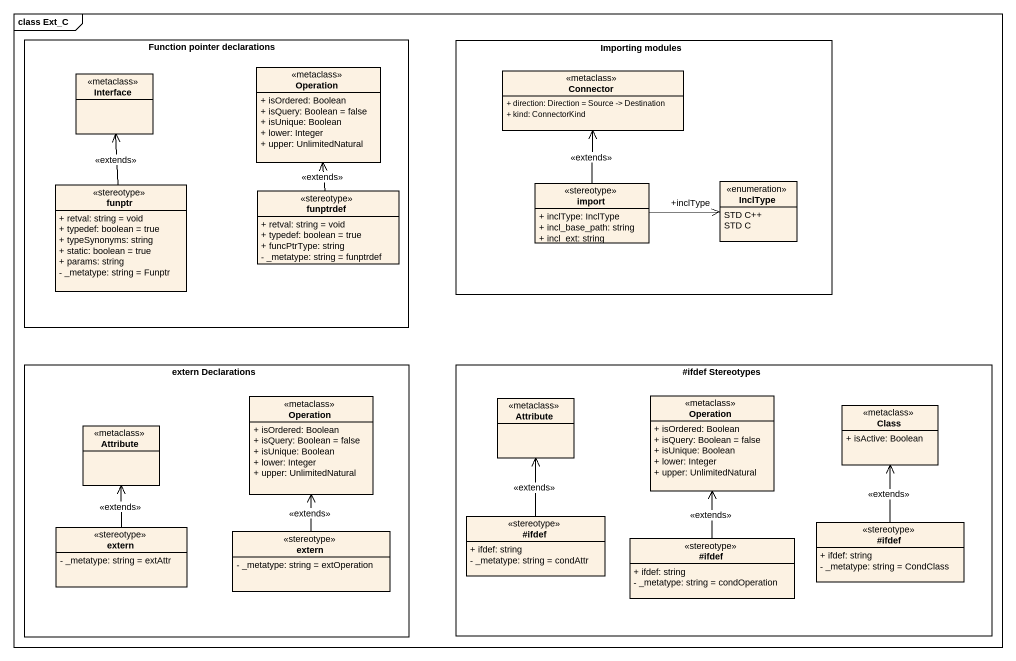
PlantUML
@startuml
mainframe class Ext_C
hide circle
hide empty members
skinparam classAttributeIconSize 0
rectangle "Function pointer declarations" as Function_pointer {
  class Operation <<metaclass>> {
    + isOrdered: Boolean
    + isQuery: Boolean = false
    + isUnique: Boolean
    + lower: Integer
    + upper: UnlimitedNatural
  }
  class "Interface" as Interface_ <<metaclass>>
  class funptr <<stereotype>> {
    + retval: string = void
    + typedef: boolean = true
    + typeSynonyms: string
    + static: boolean = true
    + params: string
    - _metatype: string = Funptr
  }
  class funptrdef <<stereotype>> {
    + retval: string = void
    + typedef: boolean = true
    + funcPtrType: string
    - _metatype: string = funptrdef
  }
}
rectangle "Importing modules" as Importing_modules {
  class Connector <<metaclass>> {
    + direction: Direction = Source -> Destination
    + kind: ConnectorKind
  }
  class import <<stereotype>> {
    + inclType: InclType
    + incl_base_path: string
    + incl_ext: string
  }
  enum InclType {
    STD C++
    STD C
  }
}
rectangle "extern Declarations" as extern_Declarations {
  class "Operation" as Operation_2 <<metaclass>> {
    + isOrdered: Boolean
    + isQuery: Boolean = false
    + isUnique: Boolean
    + lower: Integer
    + upper: UnlimitedNatural
  }
  class "Attribute" as Attribute_2 <<metaclass>>
  class extern <<stereotype>> {
    - _metatype: string = extAttr
  }
  class "extern" as extern_2 <<stereotype>> {
    - _metatype: string = extOperation
  }
}
rectangle "#ifdef Stereotypes" as ifdef_Stereotypes {
  class Attribute <<metaclass>>
  class "Operation" as Operation_3 <<metaclass>> {
    + isOrdered: Boolean
    + isQuery: Boolean = false
    + isUnique: Boolean
    + lower: Integer
    + upper: UnlimitedNatural
  }
  class "Class" as Class_ <<metaclass>> {
    + isActive: Boolean
  }
  class "#ifdef" as ifdef <<stereotype>> {
    + ifdef: string
    - _metatype: string = condAttr
  }
  class "#ifdef" as ifdef_2 <<stereotype>> {
    + ifdef: string
    - _metatype: string = CondClass
  }
  class "#ifdef" as ifdef_3 <<stereotype>> {
    + ifdef: string
    - _metatype: string = condOperation
  }
}
funptr -up-> Interface_ : <<extends>>
import -up-> Connector : <<extends>>
import -right-> "+inclType" InclType
funptrdef -up-> Operation : <<extends>>
extern -up-> Attribute_2 : <<extends>>
extern_2 -up-> Operation_2 : <<extends>>
ifdef -up-> Attribute : <<extends>>
ifdef_2 -up-> Class_ : <<extends>>
ifdef_3 -up-> Operation_3 : <<extends>>
@enduml
